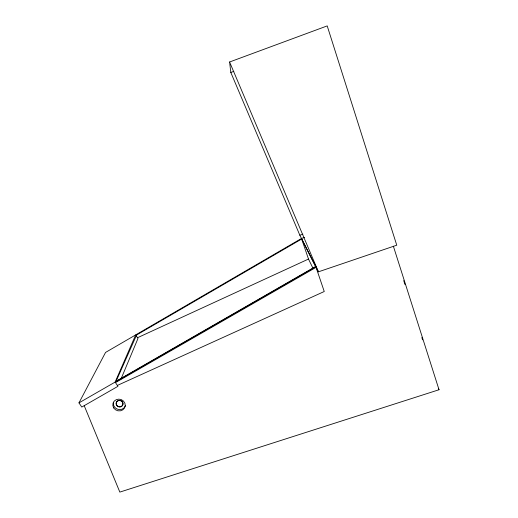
<?xml version="1.0" encoding="UTF-8"?>
<svg xmlns="http://www.w3.org/2000/svg" width="518" height="518" viewBox="0 0 518 518"><rect width="100%" height="100%" fill="white"/><g stroke="black" fill="none" stroke-linecap="round" stroke-linejoin="round"><path stroke-width="0.78" d="M120.992 379.027L137.969 338.481L135.671 334.919L115.138 382.07L117.936 386.318L81.779 407.064L78.969 402.868L105.549 352.434L301.495 238.474L304.532 237.432M136.247 335.806L116.097 381.235L315.63 266.511L315.41 265.876M135.956 335.366L301.677 239.005L315.63 266.511M78.969 402.868L315.831 266.712L324.249 291.511L117.353 385.437M115.488 382.601L316.051 267.346L315.715 266.776M137.49 337.742L308.501 259.052L301.495 238.474M229.597 61.998L327.208 25.9L396.762 245.202L318.434 271.827L299.831 235.198L230.801 72.455L229.597 61.998L318.434 271.827M230.801 72.455L233.825 71.342M299.831 235.198L302.862 234.155M393.376 246.212L439.031 389.743L119.839 492.1L84.207 405.672M438.345 388.791L439.031 389.743M308.501 259.052L313.053 268.428M403.729 280.62L404.953 284.466M421.84 337.548L422.578 339.853M125.57 405.29A6.235 5.84 16.1 0 1 118.098 409.382A6.235 5.84 16.1 0 1 113.5 402.169M122.831 402.603A3.438 3.218 16.1 0 1 119.257 406.772A3.438 3.218 16.1 0 1 116.66 401.813A3.438 3.218 16.1 0 1 122.429 401.839M116.705 405.458A3.438 3.218 16.1 0 0 122.617 405.238A3.438 3.218 16.1 0 0 119.282 400.492A3.438 3.218 16.1 0 0 116.705 405.458M113.714 407.944A6.261 5.86 16.1 0 0 124.501 408.029A6.261 5.86 16.1 0 0 118.855 399.145A6.261 5.86 16.1 0 0 113.714 407.944"/></g></svg>
